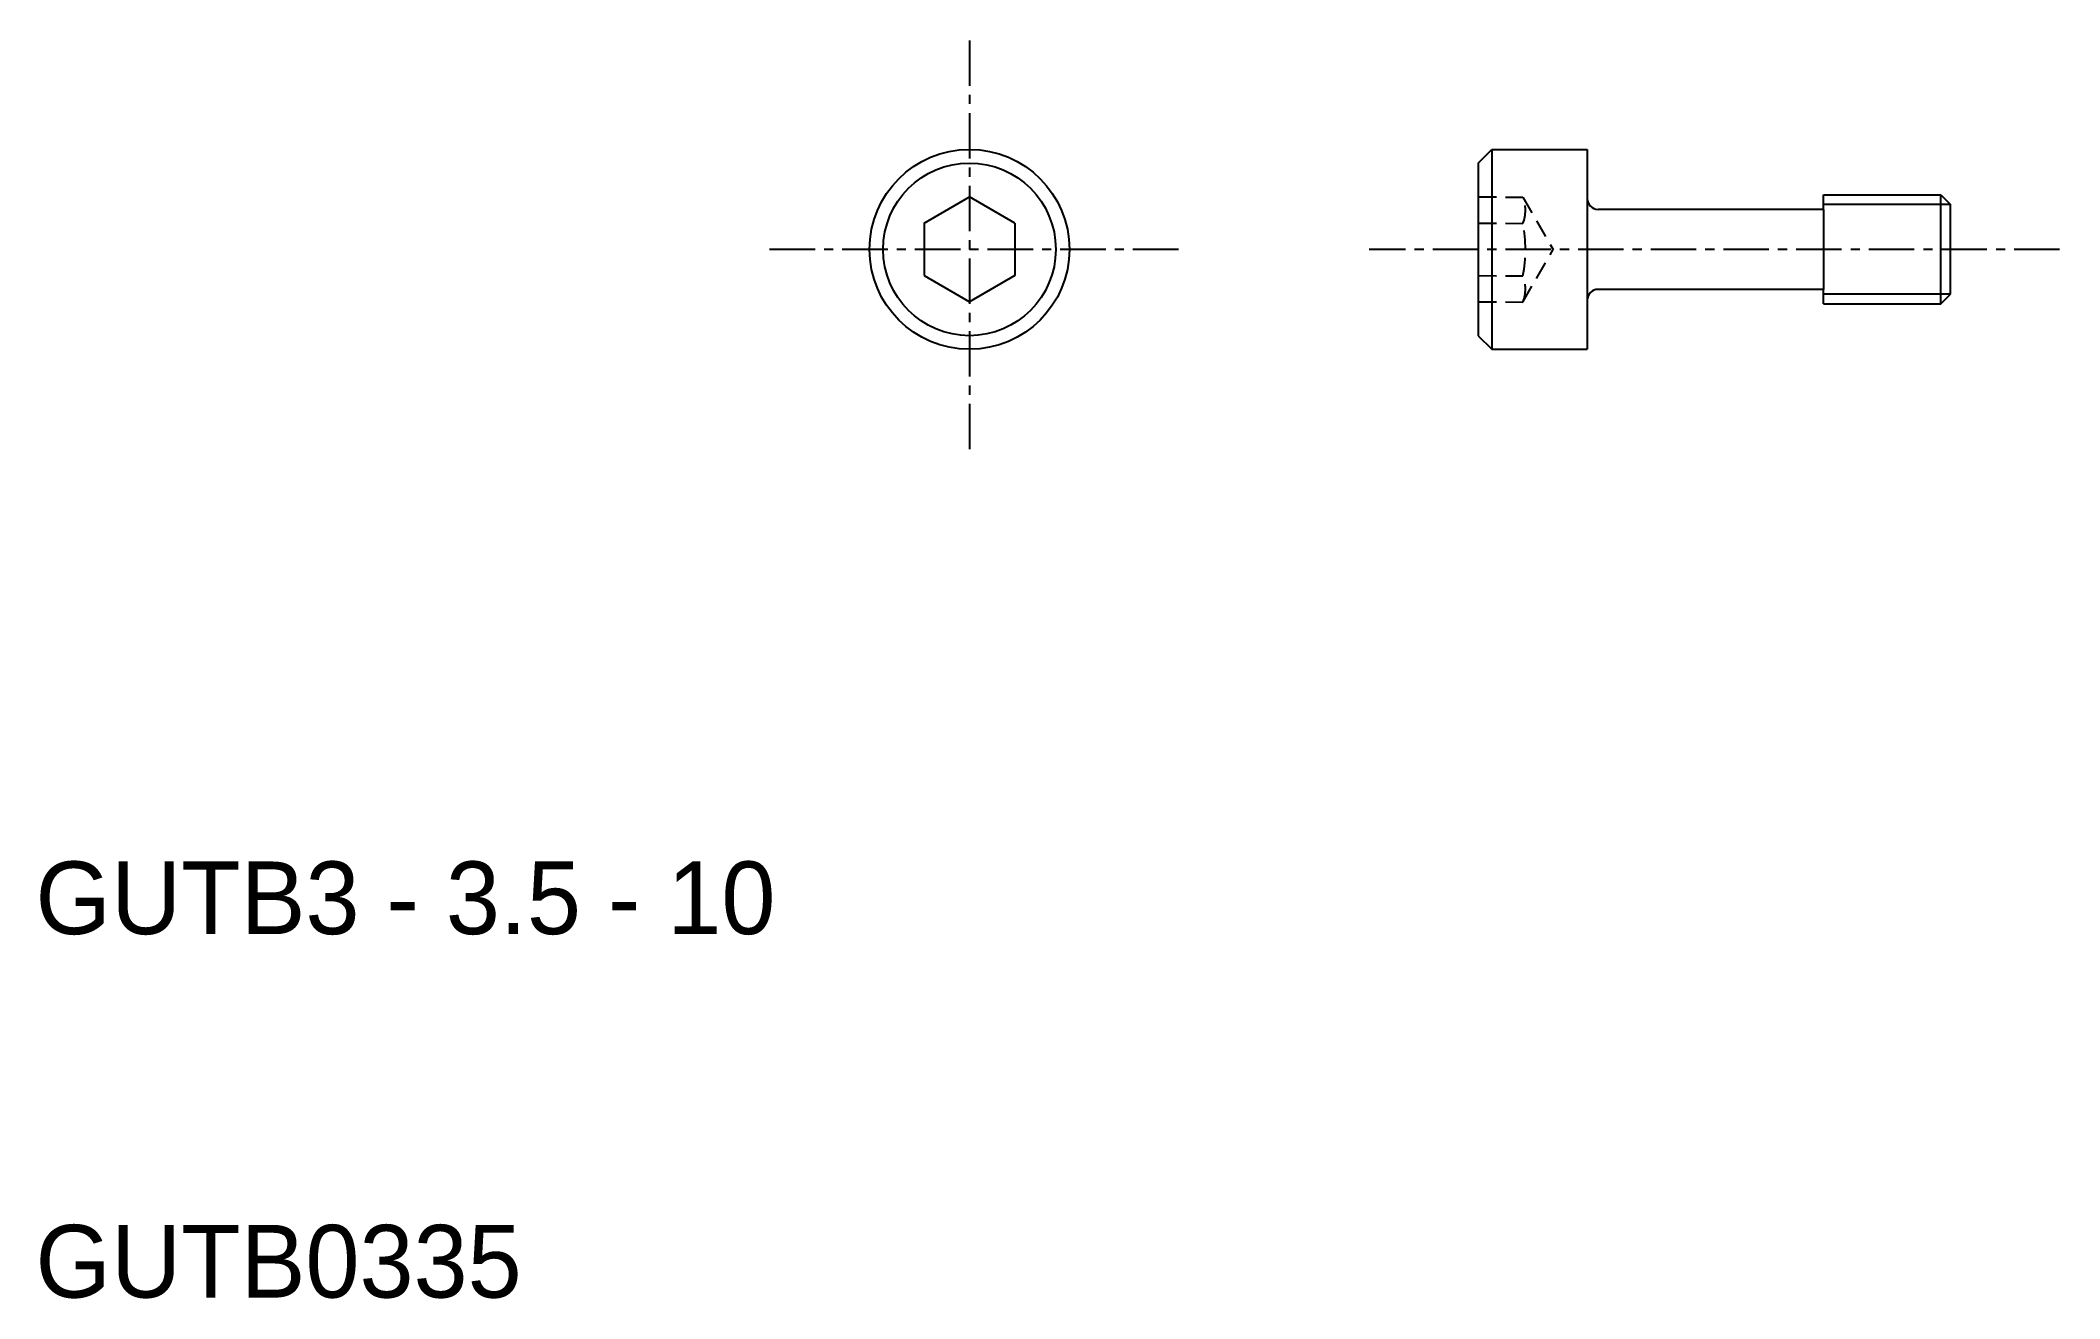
# Model space of a CAD drawing. Extents: x 10.1 to 65.7, y 10 to 44.6.
import ezdxf

# ---------------------------------------------------------------- set-up
doc = ezdxf.new("R2010")
doc.units = 0
doc.linetypes.add('CENTER', pattern=[2, 1.25, -0.25, 0.25, -0.25])
doc.linetypes.add('DASHED', pattern=[0.75, 0.5, -0.25])
doc.layers.get('0').update_dxf_attribs({"linetype": 'CONTINUOUS'})
doc.layers.add('CENTER', color=1, linetype='CENTER')

msp = doc.modelspace()

# ---------------------------------------------------------------- linework, layer by layer
at = {"color": 7, "linetype": 'CONTINUOUS'}
for p, q in [((49.702, 41.218), (50.077, 41.593)), ((49.702, 41.218), (49.702, 36.468)), ((50.077, 41.593), (50.077, 36.093)), ((50.077, 41.593), (52.702, 41.593)), ((52.702, 41.593), (52.702, 40.243)), ((34.452, 39.565), (35.702, 40.287)), ((36.952, 39.565), (35.702, 40.287)), ((52.702, 40.243), (52.702, 37.443)), ((59.202, 40.343), (62.431, 40.343)), ((59.202, 39.943), (59.202, 40.343)), ((62.431, 37.343), (62.431, 40.343)), ((62.431, 40.343), (62.702, 40.073)), ((62.702, 37.614), (62.702, 40.073)), ((34.452, 39.565), (34.452, 38.122)), ((36.952, 39.565), (36.952, 38.122)), ((59.202, 39.943), (53.002, 39.943)), ((59.202, 39.943), (59.202, 37.743)), ((34.452, 38.122), (35.702, 37.4)), ((36.952, 38.122), (35.702, 37.4)), ((52.702, 37.443), (52.702, 36.093)), ((59.202, 37.743), (53.002, 37.743)), ((59.202, 37.343), (59.202, 37.743)), ((59.202, 37.343), (62.431, 37.343)), ((62.431, 37.343), (62.702, 37.614)), ((49.702, 36.468), (50.077, 36.093)), ((50.077, 36.093), (52.702, 36.093))]:
    msp.add_line(p, q, dxfattribs=at)
at = {"color": 3, "linetype": 'DASHED'}
for p, q in [((49.702, 40.287), (50.932, 40.28)), ((50.932, 40.28), (51.765, 38.837)), ((49.702, 39.565), (50.932, 39.558)), ((50.932, 37.393), (51.765, 38.837)), ((49.702, 38.122), (50.932, 38.115)), ((49.702, 37.4), (50.932, 37.393))]:
    msp.add_line(p, q, dxfattribs=at)
at = {"color": 3, "linetype": 'CONTINUOUS'}
for p, q in [((62.702, 40.073), (59.202, 40.073)), ((62.702, 37.614), (59.202, 37.614))]:
    msp.add_line(p, q, dxfattribs=at)
at = {"color": 7, "linetype": 'CONTINUOUS'}
for radius in [2.75, 2.375]:
    msp.add_circle((35.702, 38.843), radius, dxfattribs=at)
at = {"color": 3, "linetype": 'DASHED'}
for centre, radius, start, end in [((50.038, 39.919), 0.964, 338.0126, 21.9874), ((47.252, 38.837), 3.75, 348.9042, 11.0958), ((50.038, 37.754), 0.964, 338.0126, 21.9874)]:
    msp.add_arc(centre, radius, start, end, dxfattribs=at)
at = {"color": 7, "linetype": 'CONTINUOUS'}
for centre, start, end in [((53.002, 40.243), 180, 270), ((53.002, 37.443), 90, 180)]:
    msp.add_arc(centre, 0.3, start, end, dxfattribs=at)
at = {"layer": 'CENTER', "color": 1, "linetype": 'CENTER'}
for p, q in [((35.702, 44.593), (35.702, 33.093)), ((41.452, 38.843), (29.952, 38.843)), ((65.702, 38.843), (46.702, 38.843))]:
    msp.add_line(p, q, dxfattribs=at)

# ---------------------------------------------------------------- texts
at = {"color": 7, "linetype": 'CONTINUOUS'}
for s, p in [('GUTB3 - 3.5 - 10', (10, 20)), ('GUTB0335', (10, 10))]:
    msp.add_text(s, height=2, dxfattribs=at).set_placement(p)

doc.saveas('drawing.dxf')
